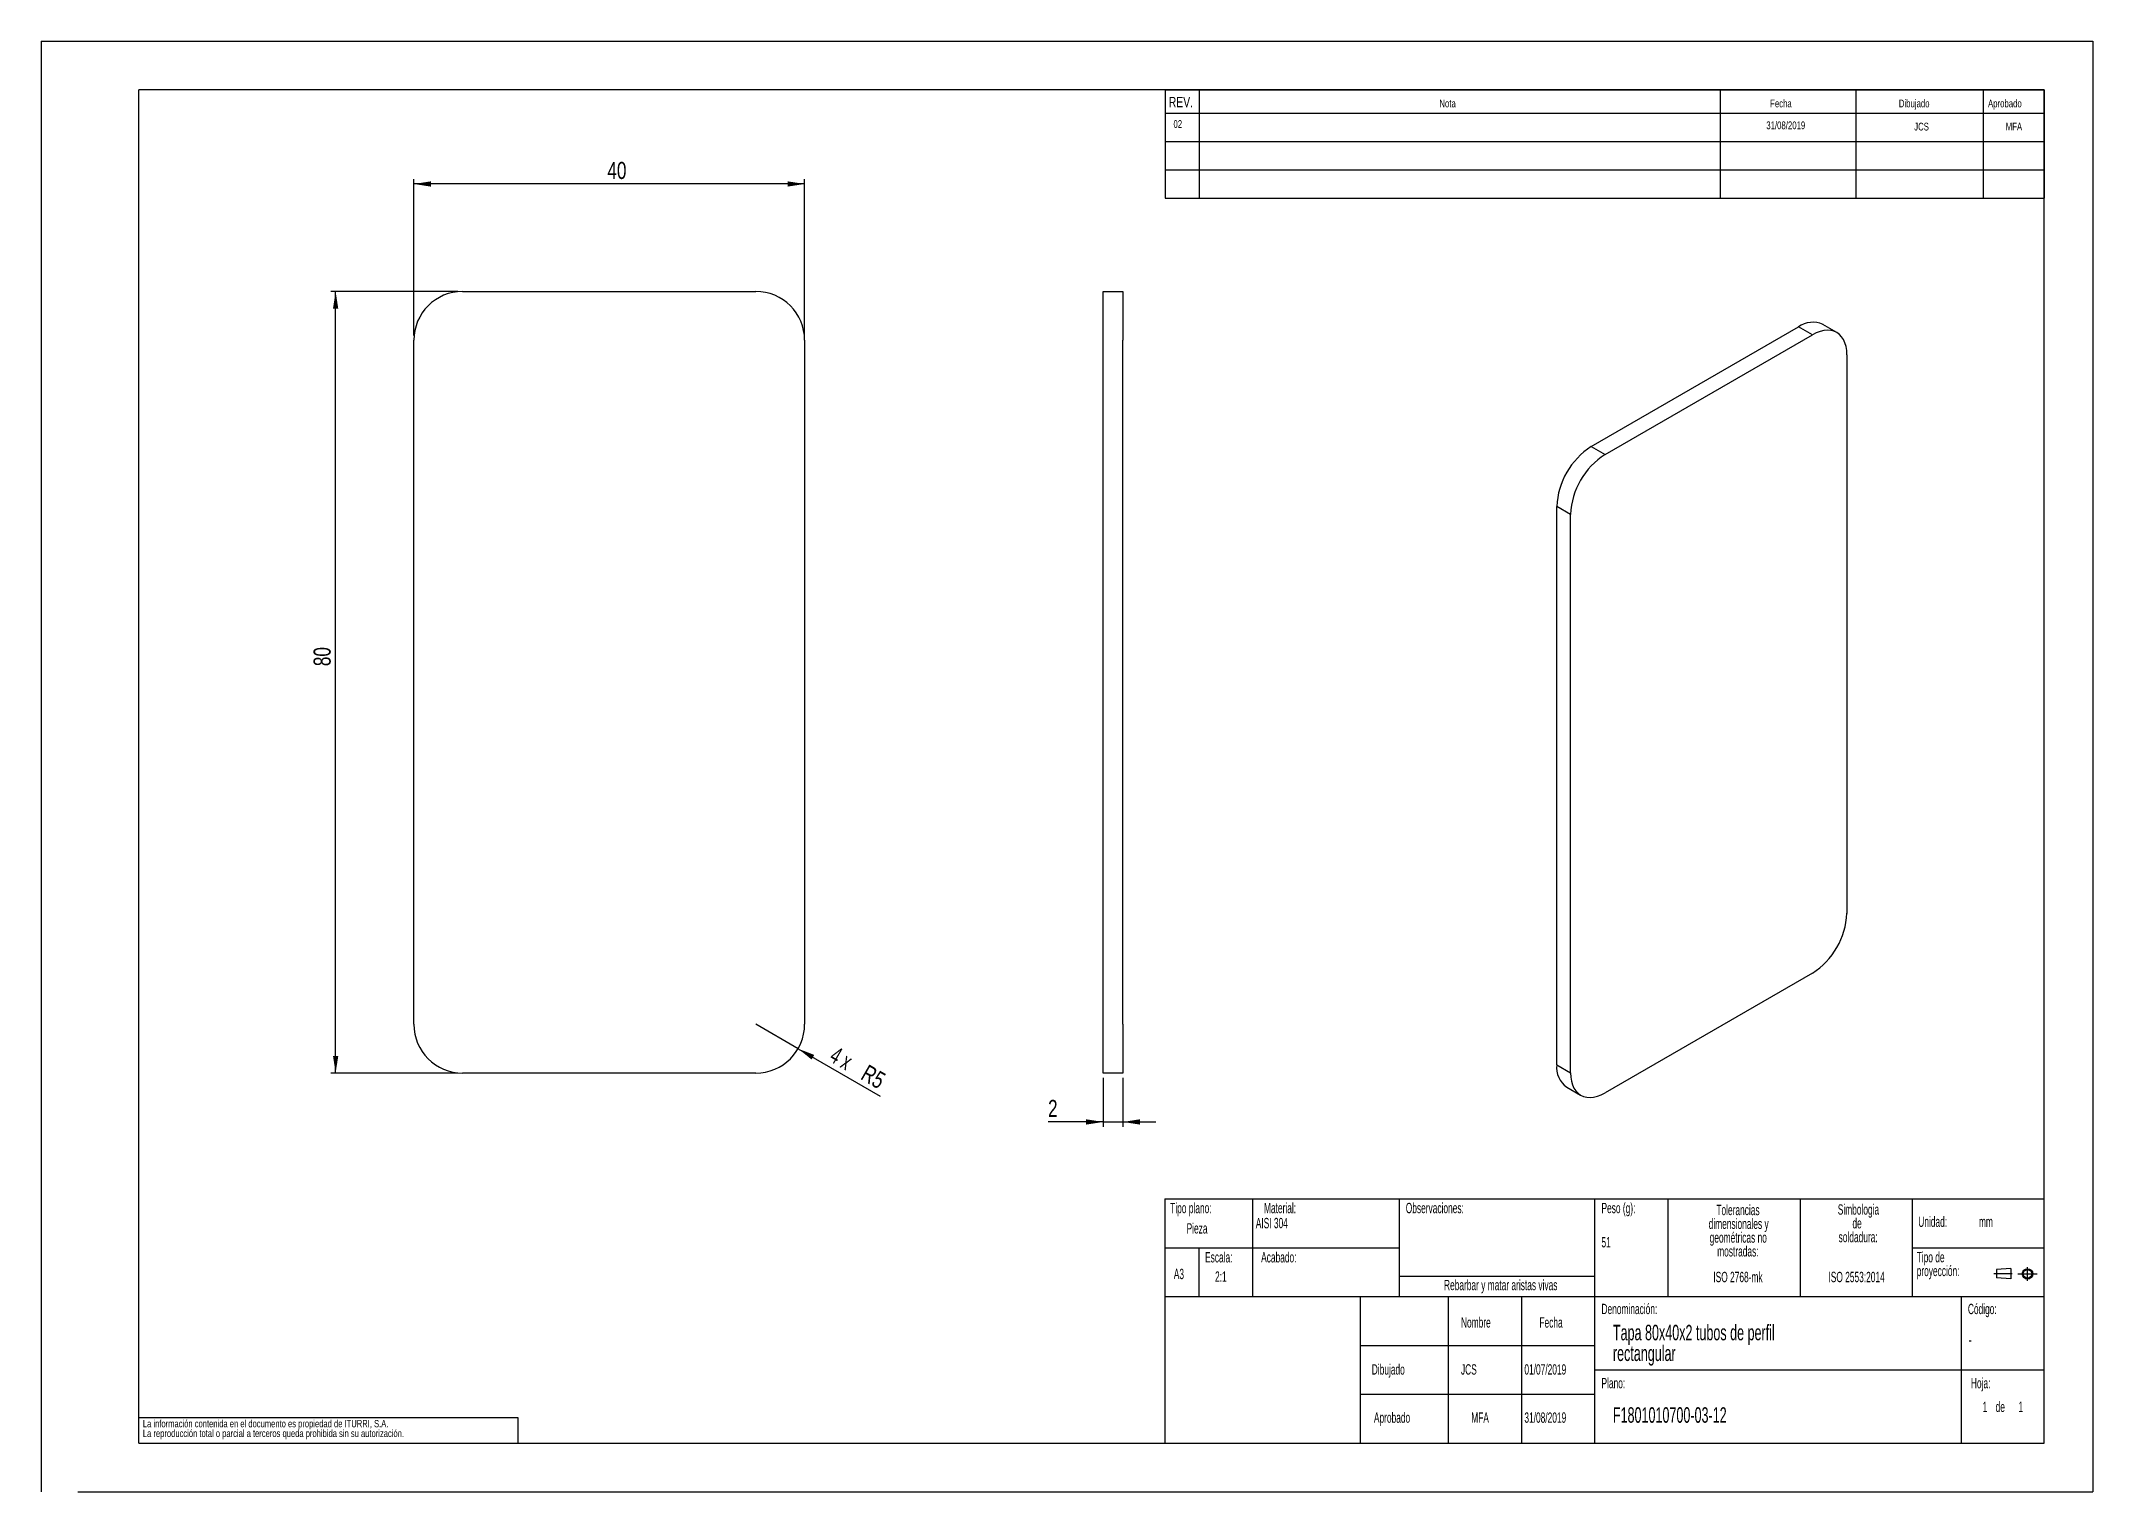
# Model space of a CAD drawing. Extents: x 0 to 1413, y 0 to 406.
# Drawn here: x 0 to 210, y 0 to 148.5 of the extents above.
import ezdxf

# ---------------------------------------------------------------- set-up
doc = ezdxf.new("R2010")
doc.units = 0
doc.header["$LTSCALE"] = 0.5
doc.linetypes.add('CENTERX2', pattern=[20.32, 12.7, -2.54, 2.54, -2.54])
doc.layers.get('0').update_dxf_attribs({"linetype": 'CONTINUOUS'})
doc.layers.add('FORMATO', color=7, linetype='CONTINUOUS')
doc.layers.add('SLD-0', color=179, linetype='CONTINUOUS')
doc.styles.add('SLDTEXTSTYLE0', font='TXT', dxfattribs={"width": 0.605})
doc.styles.add('SLDTEXTSTYLE1', font='TXT', dxfattribs={"width": 0.75})
doc.styles.add('SLDTEXTSTYLE2', font='TXT', dxfattribs={"width": 0.666667})
doc.dimstyles.new('SLDDIMSTYLE0', dxfattribs={"dimtxt": 1.75, "dimasz": 1.75, "dimexe": 0, "dimexo": 0.0625, "dimgap": 0.4375, "dimtad": 1, "dimdec": 1, "dimrnd": 1e-09, "dimzin": 12, "dimtxsty": 'SLDTEXTSTYLE1', "dimsah": 1, "dimcen": 0.09, "dimazin": 3, "dimtfac": 1, "dimtdec": 1, "dimtofl": 0, "dimtmove": 0, "dimatfit": 3, "dimtolj": 1, "dimtzin": 12})
doc.dimstyles.new('SLDDIMSTYLE1', dxfattribs={"dimtxt": 1.75, "dimasz": 1.75, "dimexe": 0, "dimexo": 0.0625, "dimgap": 0.4375, "dimtad": 1, "dimdec": 1, "dimrnd": 1e-09, "dimzin": 12, "dimtxsty": 'SLDTEXTSTYLE1', "dimsah": 1, "dimcen": 0, "dimazin": 3, "dimtfac": 1, "dimtdec": 1, "dimtofl": 0, "dimtmove": 0, "dimatfit": 3, "dimtolj": 1, "dimtzin": 12})
doc.dimstyles.new('SLDDIMSTYLE2', dxfattribs={"dimtxt": 1.75, "dimasz": 1.75, "dimexe": 0, "dimexo": 0.0625, "dimgap": 0.4375, "dimtad": 1, "dimdec": 1, "dimrnd": 1e-09, "dimzin": 12, "dimtxsty": 'SLDTEXTSTYLE1', "dimsah": 1, "dimcen": 0.09, "dimazin": 3, "dimtfac": 1, "dimtdec": 1, "dimtmove": 0, "dimatfit": 3, "dimtolj": 1, "dimtzin": 12})

# ---------------------------------------------------------------- blocks, each defined once
blk = doc.blocks.new('BLOQUE3')
at = {"color": 7, "linetype": 'CENTERX2'}
for p, q in [((198.96, 65.03), (197.4, 65.03)), ((199.44, 65.01), (201.08, 65.01)), ((200.26, 64.42), (200.26, 65.6))]:
    blk.add_line(p, q, dxfattribs=at)
at = {"color": 7, "linetype": 'CONTINUOUS'}
for p, q in [((198.84, 65.47), (197.62, 65.38)), ((197.62, 65.38), (197.62, 64.67)), ((198.84, 65.47), (198.84, 64.58)), ((198.84, 64.58), (197.62, 64.67))]:
    blk.add_line(p, q, dxfattribs=at)
for radius in [0.446, 0.357]:
    blk.add_circle((200.26, 65.01), radius, dxfattribs=at)
blk = doc.blocks.new('SW_NOTE_0')
at = {"layer": 'SLD-0', "color": 0, "attachment_point": 2, "style": 'SLDTEXTSTYLE0'}
for s, insert, char_height in [('dimensionales y', (3.77, -0.05), 1.0583), ('Tolerancias', (3.7, 1.36), 1.0583), ('geométricas no', (3.73, -1.46), 1.0583), ('mostradas:', (3.69, -2.87), 1.058)]:
    blk.add_mtext(s, dxfattribs=dict(at, insert=insert, char_height=char_height))
blk = doc.blocks.new('SW_NOTE_0_1')
at = {"layer": 'SLD-0', "color": 0, "attachment_point": 1, "style": 'SLDTEXTSTYLE0'}
for s, insert, char_height in [('Tipo de', (0, 1.36), 1.058), ('proyección:', (0, -0.05), 1.0583)]:
    blk.add_mtext(s, dxfattribs=dict(at, insert=insert, char_height=char_height))
blk = doc.blocks.new('SW_NOTE_0_2')
at = {"layer": 'SLD-0', "color": 0, "char_height": 1.058, "attachment_point": 2, "style": 'SLDTEXTSTYLE0'}
for s, insert in [('Simbologia', (3.56, 1.36)), ('de', (3.42, -0.05)), ('soldadura:', (3.53, -1.46))]:
    blk.add_mtext(s, dxfattribs=dict(at, insert=insert))
blk = doc.blocks.new('SW_NOTE_0_3')
at = {"layer": 'SLD-0', "color": 0, "char_height": 0.75, "attachment_point": 1, "style": 'SLDTEXTSTYLE1'}
for s, insert in [('La información contenida en el documento es propiedad de ITURRI, S.A.', (0, 0.96)), ('La reproducción total o parcial a terceros queda prohibida sin su autorización.', (0, -0.04))]:
    blk.add_mtext(s, dxfattribs=dict(at, insert=insert))
blk = doc.blocks.new('SW_NOTE_0_4')
at = {"layer": 'SLD-0', "color": 0, "char_height": 1.5875, "attachment_point": 1, "style": 'SLDTEXTSTYLE0'}
for s, insert in [('Tapa 80x40x2 tubos de perfil', (0, 2.05)), ('rectangular', (0, -0.07))]:
    blk.add_mtext(s, dxfattribs=dict(at, insert=insert))
blk = doc.blocks.new('SW_NOTE_0_5')
at = {"layer": 'SLD-0', "color": 0, "attachment_point": 2, "style": 'SLDTEXTSTYLE0'}
for s, insert, char_height in [('dimensionales y', (3.77, -0.05), 1.0583), ('Tolerancias', (3.7, 1.36), 1.0583), ('geométricas no', (3.73, -1.46), 1.0583), ('mostradas:', (3.69, -2.87), 1.058)]:
    blk.add_mtext(s, dxfattribs=dict(at, insert=insert, char_height=char_height))
blk = doc.blocks.new('SW_NOTE_0_6')
at = {"layer": 'SLD-0', "color": 0, "attachment_point": 1, "style": 'SLDTEXTSTYLE0'}
for s, insert, char_height in [('Tipo de', (0, 1.36), 1.058), ('proyección:', (0, -0.05), 1.0583)]:
    blk.add_mtext(s, dxfattribs=dict(at, insert=insert, char_height=char_height))
blk = doc.blocks.new('SW_NOTE_0_7')
at = {"layer": 'SLD-0', "color": 0, "char_height": 1.058, "attachment_point": 2, "style": 'SLDTEXTSTYLE0'}
for s, insert in [('Simbologia', (3.56, 1.36)), ('de', (3.42, -0.05)), ('soldadura:', (3.53, -1.46))]:
    blk.add_mtext(s, dxfattribs=dict(at, insert=insert))
blk = doc.blocks.new('SW_NOTE_0_8')
at = {"layer": 'SLD-0', "color": 0, "char_height": 0.75, "attachment_point": 1, "style": 'SLDTEXTSTYLE1'}
for s, insert in [('La información contenida en el documento es propiedad de ITURRI, S.A.', (0, 0.96)), ('La reproducción total o parcial a terceros queda prohibida sin su autorización.', (0, -0.04))]:
    blk.add_mtext(s, dxfattribs=dict(at, insert=insert))
blk = doc.blocks.new('SW_NOTE_0_9')
at = {"layer": 'SLD-0', "color": 0, "char_height": 1.5875, "attachment_point": 1, "style": 'SLDTEXTSTYLE0'}
for s, insert in [('Tapa 80x40x2 tubos de perfil', (0, 2.05)), ('rectangular', (0, -0.07))]:
    blk.add_mtext(s, dxfattribs=dict(at, insert=insert))
blk = doc.blocks.new('_D')
at = {"layer": 'FORMATO', "color": 52}
for p, q in [((38.15, 118.37), (38.15, 134.37)), ((78.15, 133.87), (38.15, 133.87)), ((78.15, 118.37), (78.15, 134.37))]:
    blk.add_line(p, q, dxfattribs=at)
for points in [[(38.15, 133.87), (39.9, 133.6), (39.9, 134.14)], [(78.15, 133.87), (76.4, 134.14), (76.4, 133.6)]]:
    blk.add_solid(points, dxfattribs=at)
at = {"layer": 'FORMATO', "color": 52, "insert": (57.96, 136.13), "char_height": 1.75, "attachment_point": 1, "style": 'SLDTEXTSTYLE1'}
blk.add_mtext('40', dxfattribs=at)
blk = doc.blocks.new('_D_1')
at = {"layer": 'FORMATO', "color": 52}
for p, q in [((42.65, 122.87), (29.65, 122.87)), ((30.15, 42.87), (30.15, 122.87)), ((42.65, 42.87), (29.65, 42.87))]:
    blk.add_line(p, q, dxfattribs=at)
for points in [[(30.15, 122.87), (29.88, 121.12), (30.42, 121.12)], [(30.15, 42.87), (30.42, 44.62), (29.88, 44.62)]]:
    blk.add_solid(points, dxfattribs=at)
at = {"layer": 'FORMATO', "color": 52, "insert": (27.89, 84.52), "char_height": 1.75, "attachment_point": 1, "rotation": 90, "style": 'SLDTEXTSTYLE1'}
blk.add_mtext('80', dxfattribs=at)
blk = doc.blocks.new('_D_2')
at = {"layer": 'FORMATO', "color": 52}
for q in [(73.15, 47.87), (85.88, 40.52)]:
    blk.add_line((77.48, 45.37), q, dxfattribs=at)
blk.add_solid([(77.48, 45.37), (78.86, 44.26), (79.13, 44.73)], dxfattribs=at)
at = {"layer": 'FORMATO', "color": 52, "char_height": 1.75, "attachment_point": 1, "rotation": 330}
for s, insert, style in [('4 x', (81.44, 45.67), 'SLDTEXTSTYLE2'), ('R5', (84.65, 43.82), 'SLDTEXTSTYLE1')]:
    blk.add_mtext(s, dxfattribs=dict(at, insert=insert, style=style))
blk = doc.blocks.new('_D_3')
at = {"layer": 'FORMATO', "color": 52}
for p, q in [((108.71, 42.37), (108.71, 37.37)), ((110.71, 42.37), (110.71, 37.37)), ((108.71, 37.87), (103.06, 37.87)), ((108.71, 37.87), (110.71, 37.87)), ((110.71, 37.87), (114.08, 37.87))]:
    blk.add_line(p, q, dxfattribs=at)
for points in [[(108.71, 37.87), (106.96, 38.14), (106.96, 37.6)], [(110.71, 37.87), (112.46, 37.6), (112.46, 38.14)]]:
    blk.add_solid(points, dxfattribs=at)
at = {"layer": 'FORMATO', "color": 52, "insert": (103.06, 40.13), "char_height": 1.75, "attachment_point": 1, "style": 'SLDTEXTSTYLE1'}
blk.add_mtext('2', dxfattribs=at)

msp = doc.modelspace()

# ---------------------------------------------------------------- linework, layer by layer
at = {"color": 7, "linetype": 'CONTINUOUS'}
for p, q in [((0, 148.5), (210, 148.5)), ((0, 148.5), (0, 0)), ((210, 148.5), (210, 0)), ((205, 143.5), (10, 143.5)), ((10, 5), (10, 143.5)), ((205, 5), (205, 143.5)), ((43.15, 122.87), (73.15, 122.87)), ((108.71, 122.87), (110.71, 122.87)), ((108.71, 117.87), (108.71, 122.87)), ((110.71, 122.87), (110.71, 117.87)), ((38.15, 47.87), (38.15, 117.87)), ((78.15, 117.87), (78.15, 47.87)), ((108.71, 47.87), (108.71, 117.87)), ((110.71, 47.87), (110.71, 117.87)), ((158.65, 106.99), (179.87, 119.24)), ((160.07, 106.18), (181.28, 118.42)), ((181.28, 118.42), (179.87, 119.24)), ((183.78, 118.67), (182.37, 119.49)), ((184.82, 116.38), (184.82, 59.22)), ((158.65, 106.99), (160.07, 106.18)), ((156.53, 100.05), (155.12, 100.87)), ((155.12, 43.71), (155.12, 100.87)), ((156.53, 42.9), (156.53, 100.05)), ((181.28, 53.1), (160.07, 40.85)), ((108.71, 42.87), (108.71, 47.87)), ((110.71, 47.87), (110.71, 42.87)), ((73.15, 42.87), (43.15, 42.87)), ((110.71, 42.87), (108.71, 42.87)), ((155.12, 43.71), (156.53, 42.9)), ((156.15, 41.42), (157.57, 40.61)), ((115, 30), (205, 30)), ((115, 30), (115, 5)), ((10, 5), (205, 5)), ((3.77, 0), (210, 0))]:
    msp.add_line(p, q, dxfattribs=at)
at = {"color": 7, "linetype": 'CONTINUOUS', "flags": 128}
for points in [[(184.82, 116.38), (184.8, 116.83), (184.73, 117.24), (184.62, 117.62), (184.47, 117.95), (184.28, 118.24), (184.05, 118.48), (183.78, 118.67), (183.49, 118.81), (183.16, 118.88), (182.82, 118.91), (182.45, 118.87), (182.07, 118.78), (181.68, 118.63), (181.28, 118.42)], [(156.53, 42.9), (156.56, 42.45), (156.62, 42.04), (156.73, 41.66), (156.88, 41.33), (157.08, 41.04), (157.3, 40.8), (157.57, 40.61), (157.86, 40.47), (158.19, 40.39), (158.53, 40.37), (158.9, 40.41), (159.28, 40.5), (159.67, 40.65), (160.07, 40.85)]]:
    msp.add_lwpolyline(points, dxfattribs=at)
at = {"color": 7, "linetype": 'CONTINUOUS'}
for centre, radius, start, end in [((43.15, 117.87), 5, 90, 180), ((73.15, 117.87), 5, 0, 90), ((181.33, 117.26), 2.46, 64.9179, 126.3926), ((162.76, 100.54), 7.64, 122.4534, 177.5466), ((164.17, 99.73), 7.64, 122.4534, 177.5466), ((177.18, 59.55), 7.64, 302.4534, 357.5466), ((43.15, 47.87), 5, 180, 270), ((73.15, 47.87), 5, 270, 0), ((157.56, 43.44), 2.46, 173.6035, 235.0844)]:
    msp.add_arc(centre, radius, start, end, dxfattribs=at)
at = {"layer": 'FORMATO'}
for p, q in [((115.05, 143.5), (205, 143.5)), ((115.05, 143.5), (115.05, 132.43)), ((118.52, 143.5), (118.52, 132.43)), ((171.83, 143.5), (171.83, 132.43)), ((185.73, 143.5), (185.73, 132.43)), ((198.76, 143.5), (198.76, 132.43)), ((205, 143.5), (205, 132.43)), ((115.05, 141.13), (205, 141.13)), ((115.05, 138.23), (205, 138.23)), ((115.05, 135.33), (205, 135.33)), ((115.05, 132.43), (205, 132.43))]:
    msp.add_line(p, q, dxfattribs=at)
at = {"layer": 'SLD-0'}
for p, q in [((124, 30), (124, 20)), ((139, 30), (139, 20)), ((159, 30), (159, 20)), ((166.5, 30), (166.5, 20)), ((180.04, 30), (180.04, 20)), ((191.5, 30), (191.5, 20)), ((115, 25), (124, 25)), ((118.5, 25), (118.5, 20)), ((124, 25), (139, 25)), ((191.5, 25), (205, 25)), ((139, 22.08), (159, 22.08)), ((115, 20), (205, 20)), ((135, 20), (135, 5)), ((144, 20), (144, 5)), ((151.5, 20), (151.5, 5)), ((159, 20), (159, 5)), ((196.5, 20), (196.5, 5)), ((135, 15), (159, 15)), ((159, 12.5), (196.5, 12.5)), ((196.5, 12.5), (205, 12.5)), ((135, 10), (159, 10)), ((10, 7.62), (48.81, 7.62)), ((48.81, 7.62), (48.81, 5))]:
    msp.add_line(p, q, dxfattribs=at)

# ---------------------------------------------------------------- block references
at = {"color": 7, "linetype": 'CONTINUOUS', "xscale": 1.2, "yscale": 1.2, "zscale": 1.2}
msp.add_blockref('BLOQUE3', (-37.01, -55.7), dxfattribs=at)
msp.add_blockref('BLOQUE3', (-37.01, -55.7), dxfattribs=at)
at = {"layer": 'SLD-0'}
for name, p in [('SW_NOTE_0', (169.97, 28.03)), ('SW_NOTE_0_5', (169.97, 28.03)), ('SW_NOTE_0_2', (182.44, 28.08)), ('SW_NOTE_0_7', (182.44, 28.08)), ('SW_NOTE_0_1', (191.96, 23.2)), ('SW_NOTE_0_6', (191.96, 23.2)), ('SW_NOTE_0_4', (160.87, 15.06)), ('SW_NOTE_0_9', (160.87, 15.06)), ('SW_NOTE_0_3', (10.42, 6.41)), ('SW_NOTE_0_8', (10.42, 6.41))]:
    msp.add_blockref(name, p, dxfattribs=at)

# ---------------------------------------------------------------- texts
at = {"layer": 'FORMATO', "style": 'SLDTEXTSTYLE1'}
for s, insert, char_height, attachment_point in [('REV.', (115.42, 142.78), 1.058, 1), ('Nota', (143.11, 142.51), 0.794, 1), ('Fecha', (176.96, 142.51), 0.794, 1), ('Dibujado', (190.13, 142.51), 0.794, 1), ('Aprobado', (199.26, 142.51), 0.794, 1), ('02', (116.34, 140.4), 0.794, 2), ('31/08/2019', (178.56, 140.27), 0.794, 2), ('JCS', (192.46, 140.14), 0.794, 2), ('MFA', (201.91, 140.14), 0.794, 2)]:
    msp.add_mtext(s, dxfattribs=dict(at, insert=insert, char_height=char_height, attachment_point=attachment_point))
at = {"layer": 'SLD-0', "style": 'SLDTEXTSTYLE0'}
for s, insert, char_height, attachment_point in [('Tipo plano:', (115.56, 29.59), 1.0583, 1), ('Tipo plano:', (115.56, 29.59), 1.0583, 1), ('Material:', (125.16, 29.59), 1.058, 1), ('Material:', (125.16, 29.59), 1.058, 1), ('Observaciones:', (139.67, 29.59), 1.0583, 1), ('Observaciones:', (139.67, 29.59), 1.0583, 1), ('Peso (g):', (159.7, 29.59), 1.058, 1), ('Peso (g):', (159.7, 29.59), 1.058, 1), ('Pieza', (117.24, 27.51), 1.058, 1), ('Pieza', (117.24, 27.51), 1.058, 1), ('AISI 304', (124.32, 28.05), 1.058, 1), ('AISI 304', (124.32, 28.05), 1.058, 1), ('Unidad:', (192.12, 28.19), 1.058, 1), ('Unidad:', (192.12, 28.19), 1.058, 1), ('mm', (198.33, 28.19), 1.058, 1), ('mm', (198.33, 28.19), 1.058, 1), ('51', (159.7, 26.09), 1.058, 1), ('51', (159.7, 26.09), 1.058, 1), ('Escala:', (119.13, 24.55), 1.058, 1), ('Escala:', (119.13, 24.55), 1.058, 1), ('Acabado:', (124.87, 24.55), 1.058, 1), ('Acabado:', (124.87, 24.55), 1.058, 1), ('A3', (115.93, 22.84), 1.058, 1), ('A3', (115.93, 22.84), 1.058, 1), ('2:1', (120.15, 22.57), 1.058, 1), ('2:1', (120.15, 22.57), 1.058, 1), ('Rebarbar y matar aristas vivas', (149.39, 21.71), 1.0583, 2), ('Rebarbar y matar aristas vivas', (149.39, 21.71), 1.0583, 2), ('ISO 2768-mk', (173.67, 22.53), 1.0583, 2), ('ISO 2768-mk', (173.67, 22.53), 1.0583, 2), ('ISO 2553:2014', (185.81, 22.53), 1.0583, 2), ('ISO 2553:2014', (185.81, 22.53), 1.0583, 2), ('Denominación:', (159.7, 19.26), 1.0583, 1), ('Denominación:', (159.7, 19.26), 1.0583, 1), ('Código:', (197.2, 19.26), 1.058, 1), ('Código:', (197.2, 19.26), 1.058, 1), ('Nombre', (145.32, 17.88), 1.058, 1), ('Nombre', (145.32, 17.88), 1.058, 1), ('Fecha', (153.35, 17.88), 1.058, 1), ('Fecha', (153.35, 17.88), 1.058, 1), ('-', (197.29, 16.1), 1.06, 1), ('-', (197.29, 16.1), 1.06, 1), ('Dibujado', (136.19, 13.07), 1.058, 1), ('Dibujado', (136.19, 13.07), 1.058, 1), ('JCS', (145.32, 13.07), 1.058, 1), ('01/07/2019', (151.81, 13.07), 1.058, 1), ('Plano:', (159.7, 11.67), 1.058, 1), ('Plano:', (159.7, 11.67), 1.058, 1), ('Hoja:', (197.51, 11.67), 1.058, 1), ('Hoja:', (197.51, 11.67), 1.058, 1), ('F1801010700-03-12', (160.87, 8.67), 1.5875, 1), ('F1801010700-03-12', (160.87, 8.67), 1.5875, 1), ('1', (198.71, 9.24), 1.06, 1), ('1', (198.71, 9.24), 1.06, 1), ('1', (198.71, 9.24), 1.06, 1), ('1', (198.71, 9.24), 1.06, 1), ('de', (200.04, 9.24), 1.058, 1), ('de', (200.04, 9.24), 1.058, 1), ('de', (200.04, 9.24), 1.058, 1), ('de', (200.04, 9.24), 1.058, 1), ('1', (202.37, 9.24), 1.06, 1), ('1', (202.37, 9.24), 1.06, 1), ('1', (202.37, 9.24), 1.06, 1), ('1', (202.37, 9.24), 1.06, 1), ('Aprobado', (136.41, 8.14), 1.058, 1), ('Aprobado', (136.41, 8.14), 1.058, 1), ('MFA', (146.37, 8.14), 1.058, 1), ('31/08/2019', (151.81, 8.14), 1.058, 1)]:
    msp.add_mtext(s, dxfattribs=dict(at, insert=insert, char_height=char_height, attachment_point=attachment_point))

# ---------------------------------------------------------------- dimensions: what is measured, and where the dimension line sits
at = {"layer": 'FORMATO', "color": 52}
for base, p1, p2, dimstyle, picture, middle in [((38.15, 133.87), (78.15, 117.87), (38.15, 117.87), 'SLDDIMSTYLE0', '_D', (59.25, 133.87)), ((110.71, 37.87), (108.71, 42.87), (110.71, 42.87), 'SLDDIMSTYLE2', '_D_3', (103.71, 37.87))]:
    dim = msp.add_linear_dim(base=base, p1=p1, p2=p2, dimstyle=dimstyle, dxfattribs=at)
    dim.commit()
    dim.dimension.update_dxf_attribs({"geometry": picture, "text_midpoint": middle, "dimtype": 160})
dim = msp.add_linear_dim(base=(30.15, 122.87), p1=(43.15, 42.87), p2=(43.15, 122.87), angle=90, dimstyle='SLDDIMSTYLE0', dxfattribs=at)
dim.commit()
dim.dimension.update_dxf_attribs({"geometry": '_D_1', "text_midpoint": (30.15, 85.82), "dimtype": 160})
dim = msp.add_radius_dim(center=(73.15, 47.87), mpoint=(77.48, 45.37), text='4 x <>', dimstyle='SLDDIMSTYLE1', dxfattribs=at)
dim.commit()
dim.dimension.update_dxf_attribs({"geometry": '_D_2', "text_midpoint": (83.17, 42.08), "dimtype": 164})

doc.saveas('drawing.dxf')
